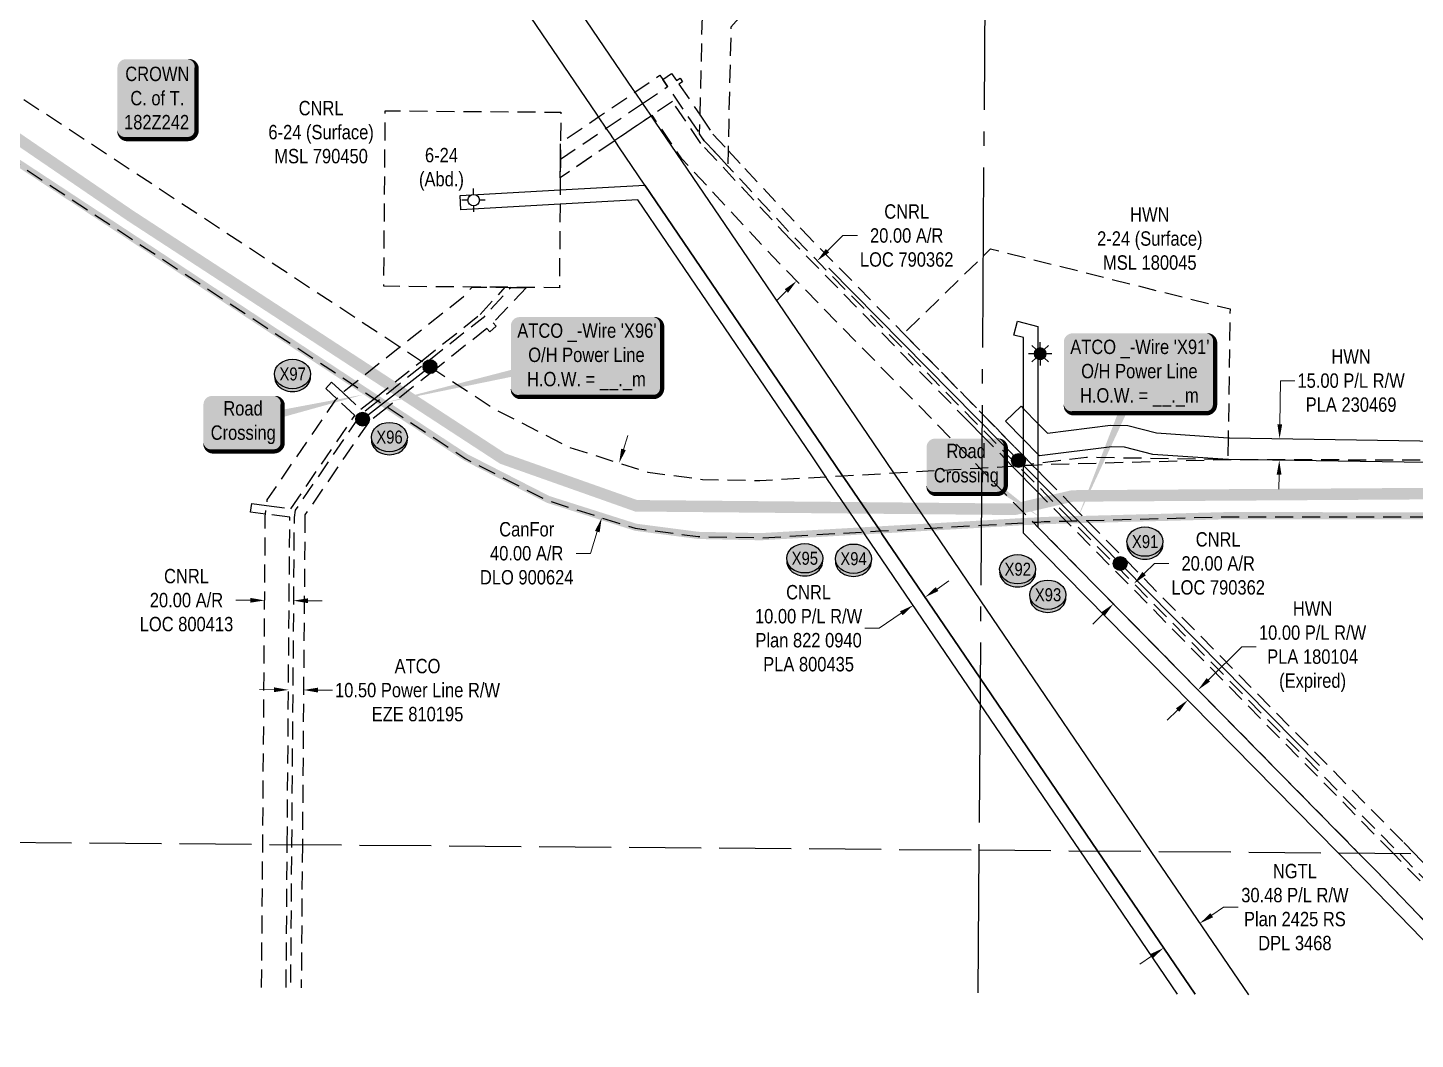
# Model space of a CAD drawing. Extents: x 454172 to 490274, y 6043290 to 6049925.
# Drawn here: x 467470 to 468433, y 6044157 to 6044860 of the extents above; entities that cross this region are included whole.
import ezdxf
from ezdxf.enums import TextEntityAlignment as Align

# ---------------------------------------------------------------- set-up
doc = ezdxf.new("R2010")
doc.units = 0
doc.header["$LTSCALE"] = 5
doc.header["$PDMODE"] = 35
doc.header["$PDSIZE"] = 5
for name, pattern in [('foc-ACCESSROAD', [3.75, 2.5, -1.25]), ('foc-FLOWLINE', [3.75, 2.5, -1.25]), ('foc-QUARTERLINE', [33, 25, -3, 2, -3]), ('foc-UNSURVEYED', [12.5, 10, -2.5])]:
    doc.linetypes.add(name, pattern=pattern)
doc.layers.get('Defpoints').update_dxf_attribs({"color": 9})
for name, color, linetype in [('AS-OWNER', 7, 'Continuous'), ('AS-POWER', 104, 'foc-POWER'), ('AS-POWER-EXISTING-PP', 72, 'Continuous'), ('AS-POWER-T', 104, 'Continuous'), ('AS-ROADS', 254, 'Continuous'), ('CG-NOTES', 7, 'Continuous'), ('F-AR', 190, 'foc-ACCESSROAD'), ('F-EZE', 190, 'foc-FLOWLINE'), ('F-RW', 190, 'Continuous'), ('F-WS', 190, 'foc-ACCESSROAD'), ('F-WS-S', 190, 'Continuous'), ('L-QSEC', 8, 'foc-QUARTERLINE'), ('L-USEC', 7, 'foc-UNSURVEYED'), ('P-CROSSINGS', 250, 'Continuous'), ('P-PROPOSED', 10, 'Continuous')]:
    doc.layers.add(name, color=color, linetype=linetype)
for name, color, linetype, lineweight in [('F-AR-T', 190, 'Continuous', 9), ('F-EZE-T', 190, 'Continuous', 9), ('F-RW-T', 190, 'Continuous', 9), ('F-WS-T', 190, 'Continuous', 9)]:
    doc.layers.add(name, color=color, linetype=linetype, lineweight=lineweight)
doc.styles.add('80', font='ARIALN.TTF', dxfattribs={"height": 10})
doc.styles.add('80CG', font='ARIALN.TTF', dxfattribs={"height": 10})
doc.styles.add('Crossing', font='ARIALN.TTF', dxfattribs={"height": 10})
doc.styles.add('foc-LtypeFont', font='ARIALN.TTF', dxfattribs={"height": 7.35})
doc.linetypes.add('foc-POWER', pattern='A,6,-1,["P",foc-LtypeFont,S=0.2,R=0,X=-0.625,Y=-0.75],-1.24,4', length=12.24)
doc.dimstyles.new('Compass 5 000', dxfattribs={"dimscale": 5, "dimtxt": 9, "dimasz": 2, "dimexe": 0.2, "dimexo": 0.0625, "dimgap": 0.5, "dimtad": 0, "dimtih": 1, "dimtoh": 1, "dimzin": 0, "dimdsep": 46, "dimtxsty": '80CG', "dimcen": 0.1, "dimse1": 1, "dimse2": 1, "dimclrd": 256, "dimclrt": 256, "dimaunit": 1, "dimadec": 4, "dimazin": 0, "dimtfac": 0.06, "dimtofl": 0, "dimtmove": 0, "dimatfit": 1, "dimfxl": 0.2, "dimtolj": 1, "dimtzin": 0, "dimlwd": -1, "dimarcsym": 0})

# ---------------------------------------------------------------- blocks, each defined once
blk = doc.blocks.new('*U34')
h = blk.add_hatch(color=59)
edge = h.paths.add_edge_path()
edge.add_line((-21.5, -20), (21.5, -20))
edge.add_arc((21.5, -14), 6, 270, 360)
edge.add_line((27.5, -14), (27.5, 12.5))
edge.add_arc((21.5, 12.5), 6, 0, 90)
edge.add_line((21.5, 18.5), (-21.5, 18.5))
edge.add_arc((-21.5, 12.5), 6, 90, 180)
edge.add_line((-27.5, 12.5), (-27.5, -14))
edge.add_arc((-21.5, -14), 6, 180, 270)
at = {"color": 1, "flags": 128}
blk.add_lwpolyline([(-21.5, -20, 3, 3, 0), (21.5, -20, 3, 3, 0.414214), (27.5, -14, 3, 3, 0), (27.5, 12.5, 3, 0, 0.414214), (21.5, 18.5, 0, 0, 0), (-21.5, 18.5, 0, 0, 0.414214), (-27.5, 12.5, 0, 0, 0), (-27.5, -14, 0, 3, 0.414214)], format="xyseb", close=True, dxfattribs=at)
blk.add_lwpolyline([(51.14, -36.04, 0, 7.5, 0), (0, 0, 0, 0, 0)], format="xyseb", dxfattribs=at)
at = {"color": 1, "style": '80'}
blk.add_attdef('ENTER_TEXT_001', (-35.99, -5), '', height=10, dxfattribs=at)
blk = doc.blocks.new('*D142')
at = {"layer": 'Defpoints', "color": 0, "transparency": 16777216}
for p in [(467864.45, 6044562.76), (467852.35, 6044524.66), (467868.41, 6044519.55)]:
    blk.add_point(p, dxfattribs=at)
at = {"layer": 'F-AR-T', "transparency": 16777216}
for p, q in [((467883.55, 6044567.18), (467886.58, 6044576.71)), ((467865.38, 6044510.02), (467860.6, 6044494.96)), ((467860.6, 6044494.96), (467850.6, 6044494.96))]:
    blk.add_line(p, q, dxfattribs=at)
for points in [[(467881.96, 6044567.69), (467885.14, 6044566.68), (467880.52, 6044557.65)], [(467863.8, 6044510.52), (467866.97, 6044509.52), (467868.41, 6044519.55)]]:
    blk.add_solid(points, dxfattribs=at)
at = {"layer": 'F-AR-T', "transparency": 16777216, "insert": (467816.33, 6044494.96), "char_height": 10, "attachment_point": 5, "style": '80CG'}
blk.add_mtext('\\A1;CanFor\\P40.00 A/R\\PDLO 900624', dxfattribs=at)
blk = doc.blocks.new('*D158')
at = {"layer": 'Defpoints', "color": 0, "transparency": 16777216}
for p in [(468238.04, 6044473.9), (468270.74, 6044440.66), (468256.49, 6044426.64)]:
    blk.add_point(p, dxfattribs=at)
at = {"layer": 'F-AR-T', "transparency": 16777216}
for p, q in [((468245.17, 6044480.91), (468252.29, 6044487.92)), ((468252.29, 6044487.92), (468262.29, 6044487.92)), ((468216.66, 6044452.86), (468209.53, 6044445.85))]:
    blk.add_line(p, q, dxfattribs=at)
for points in [[(468244, 6044482.1), (468246.33, 6044479.72), (468238.04, 6044473.9)], [(468215.49, 6044454.05), (468217.83, 6044451.67), (468223.79, 6044459.87)]]:
    blk.add_solid(points, dxfattribs=at)
at = {"layer": 'F-AR-T', "transparency": 16777216, "insert": (468296.56, 6044487.92), "char_height": 10, "attachment_point": 5, "style": '80CG'}
blk.add_mtext('\\A1;CNRL\\P20.00 A/R\\PLOC 790362', dxfattribs=at)
blk = doc.blocks.new('*D161')
at = {"layer": 'Defpoints', "color": 0, "transparency": 16777216}
for p in [(468018.09, 6044698.18), (468031.42, 6044684.56), (468017.14, 6044670.57)]:
    blk.add_point(p, dxfattribs=at)
at = {"layer": 'F-AR-T', "transparency": 16777216}
for p, q in [((468025.23, 6044705.17), (468035.97, 6044715.69)), ((468035.97, 6044715.69), (468045.97, 6044715.69)), ((467996.66, 6044677.2), (467989.51, 6044670.2))]:
    blk.add_line(p, q, dxfattribs=at)
for points in [[(468024.07, 6044706.37), (468026.4, 6044703.98), (468018.09, 6044698.18)], [(467995.49, 6044678.39), (467997.82, 6044676.01), (468003.8, 6044684.19)]]:
    blk.add_solid(points, dxfattribs=at)
at = {"layer": 'F-AR-T', "transparency": 16777216, "insert": (468080.24, 6044715.69), "char_height": 10, "attachment_point": 5, "style": '80CG'}
blk.add_mtext('\\A1;CNRL\\P20.00 A/R\\PLOC 790362', dxfattribs=at)
blk = doc.blocks.new('*D162')
at = {"layer": 'Defpoints', "color": 0, "transparency": 16777216}
for p in [(467634.34, 6044462.26), (467634.35, 6044462.87), (467654.35, 6044462.71)]:
    blk.add_point(p, dxfattribs=at)
at = {"layer": 'F-AR-T', "transparency": 16777216}
for p, q in [((467624.34, 6044462.34), (467614.34, 6044462.42)), ((467664.34, 6044462.03), (467674.34, 6044461.95))]:
    blk.add_line(p, q, dxfattribs=at)
for points in [[(467624.36, 6044464.01), (467624.33, 6044460.68), (467634.34, 6044462.26)], [(467664.36, 6044463.7), (467664.33, 6044460.36), (467654.34, 6044462.11)]]:
    blk.add_solid(points, dxfattribs=at)
at = {"layer": 'F-AR-T', "transparency": 16777216, "insert": (467580.04, 6044462.42), "char_height": 10, "attachment_point": 5, "style": '80CG'}
blk.add_mtext('\\A1;CNRL\\P20.00 A/R\\PLOC 800413', dxfattribs=at)
blk = doc.blocks.new('*D190')
at = {"layer": 'Defpoints', "color": 0, "transparency": 16777216}
for p in [(467650.86, 6044400.5), (467661.36, 6044400.42), (467661.35, 6044400.05)]:
    blk.add_point(p, dxfattribs=at)
at = {"layer": 'F-EZE-T', "transparency": 16777216}
for p, q in [((467640.86, 6044400.21), (467630.86, 6044400.29)), ((467671.35, 6044399.97), (467681.35, 6044399.89))]:
    blk.add_line(p, q, dxfattribs=at)
for points in [[(467640.87, 6044401.87), (467640.85, 6044398.54), (467650.86, 6044400.13)], [(467671.37, 6044401.64), (467671.34, 6044398.3), (467661.35, 6044400.05)]]:
    blk.add_solid(points, dxfattribs=at)
at = {"layer": 'F-EZE-T', "transparency": 16777216, "insert": (467740.49, 6044399.89), "char_height": 10, "attachment_point": 5, "style": '80CG'}
blk.add_mtext('\\A1;ATCO\\P10.50 Power Line R/W\\PEZE 810195', dxfattribs=at)
blk = doc.blocks.new('*D57')
at = {"layer": 'Defpoints', "color": 0, "transparency": 16777216}
for p in [(468070.28, 6044480.22), (468078.54, 6044485.83), (468084.75, 6044458.91)]:
    blk.add_point(p, dxfattribs=at)
at = {"layer": 'F-RW-T', "transparency": 16777216}
for p, q in [((468101.29, 6044470.15), (468109.56, 6044475.77)), ((468076.48, 6044453.29), (468061.19, 6044442.9)), ((468061.19, 6044442.9), (468051.19, 6044442.9))]:
    blk.add_line(p, q, dxfattribs=at)
for points in [[(468100.35, 6044471.53), (468102.23, 6044468.77), (468093.02, 6044464.53)], [(468075.55, 6044454.67), (468077.42, 6044451.91), (468084.75, 6044458.91)]]:
    blk.add_solid(points, dxfattribs=at)
at = {"layer": 'F-RW-T', "transparency": 16777216, "insert": (468012.1, 6044442.9), "char_height": 10, "attachment_point": 5, "style": '80CG'}
blk.add_mtext('\\A1;CNRL\\P10.00 P/L R/W\\PPlan 822 0940\\PPLA 800435', dxfattribs=at)
blk = doc.blocks.new('*D64')
at = {"layer": 'Defpoints', "color": 0, "transparency": 16777216}
for p in [(468282.32, 6044400.38), (468282.6, 6044400.1), (468275.2, 6044393.37)]:
    blk.add_point(p, dxfattribs=at)
at = {"layer": 'F-RW-T', "transparency": 16777216}
for p, q in [((468289.73, 6044407.12), (468313.05, 6044430.06)), ((468313.05, 6044430.06), (468323.05, 6044430.06)), ((468268.34, 6044386.08), (468261.21, 6044379.06))]:
    blk.add_line(p, q, dxfattribs=at)
for points in [[(468288.56, 6044408.31), (468290.9, 6044405.93), (468282.6, 6044400.1)], [(468267.17, 6044387.26), (468269.51, 6044384.89), (468275.47, 6044393.09)]]:
    blk.add_solid(points, dxfattribs=at)
at = {"layer": 'F-RW-T', "transparency": 16777216, "insert": (468362.13, 6044430.06), "char_height": 10, "attachment_point": 5, "style": '80CG'}
blk.add_mtext('\\A1;HWN\\P10.00 P/L R/W\\PPLA 180104\\P(Expired)', dxfattribs=at)
blk = doc.blocks.new('*D67')
at = {"layer": 'Defpoints', "color": 0, "transparency": 16777216}
for p in [(468339.21, 6044574.6), (468358.67, 6044574.32), (468358.45, 6044559.32)]:
    blk.add_point(p, dxfattribs=at)
at = {"layer": 'F-RW-T', "transparency": 16777216}
for p, q in [((468339.35, 6044584.6), (468339.79, 6044614.89)), ((468339.79, 6044614.89), (468349.79, 6044614.89)), ((468338.84, 6044549.61), (468338.7, 6044539.61))]:
    blk.add_line(p, q, dxfattribs=at)
for points in [[(468337.69, 6044584.63), (468341.02, 6044584.58), (468339.21, 6044574.6)], [(468337.18, 6044549.63), (468340.51, 6044549.58), (468338.99, 6044559.61)]]:
    blk.add_solid(points, dxfattribs=at)
at = {"layer": 'F-RW-T', "transparency": 16777216, "insert": (468388.88, 6044614.89), "char_height": 10, "attachment_point": 5, "style": '80CG'}
blk.add_mtext('\\A1;HWN\\P15.00 P/L R/W\\PPLA 230469', dxfattribs=at)
blk = doc.blocks.new('*D75')
at = {"layer": 'Defpoints', "color": 0, "transparency": 16777216}
for p in [(468205.26, 6044353.55), (468180.07, 6044336.43), (468283.82, 6044237.94)]:
    blk.add_point(p, dxfattribs=at)
at = {"layer": 'F-RW-T', "transparency": 16777216}
for p, q in [((468292.09, 6044243.56), (468300.36, 6044249.18)), ((468300.36, 6044249.18), (468310.36, 6044249.18)), ((468250.36, 6044215.2), (468242.09, 6044209.58))]:
    blk.add_line(p, q, dxfattribs=at)
for points in [[(468291.16, 6044244.94), (468293.03, 6044242.18), (468283.82, 6044237.94)], [(468249.43, 6044216.58), (468251.3, 6044213.82), (468258.64, 6044220.82)]]:
    blk.add_solid(points, dxfattribs=at)
at = {"layer": 'F-RW-T', "transparency": 16777216, "insert": (468349.84, 6044249.18), "char_height": 10, "attachment_point": 5, "style": '80CG'}
blk.add_mtext('\\A1;NGTL\\P30.48 P/L R/W\\PPlan 2425 RS\\PDPL 3468', dxfattribs=at)
blk = doc.blocks.new('GABD')
for p, q in [((-0.81, 0), (-1.62, 0)), ((0, 0.81), (0, 1.62)), ((1.62, 0), (0.81, 0)), ((0, -0.81), (0, -1.62))]:
    blk.add_line(p, q)
blk.add_circle((0, 0), 0.8)
blk = doc.blocks.new('GAS')
h = blk.add_hatch(color=255)
h.dxf.hatch_style = 1
edge = h.paths.add_edge_path()
edge.add_arc((0, 0), 0.9, 0, 360)
for p, q in [((-0.81, 0), (-1.62, 0)), ((-0.57, 0.57), (-1.14, 1.14)), ((0, 0.81), (0, 1.62)), ((0.57, 0.57), (1.14, 1.14)), ((1.62, 0), (0.81, 0)), ((-0.57, -0.57), (-1.14, -1.14)), ((0, -0.81), (0, -1.62)), ((1.14, -1.14), (0.57, -0.57))]:
    blk.add_line(p, q)
blk.add_circle((0, 0), 0.8)
blk = doc.blocks.new('*U281')
h = blk.add_hatch(color=255)
edge = h.paths.add_edge_path()
edge.add_line((-21.5, -28.5), (21.5, -28.5))
edge.add_arc((21.5, -22.5), 6, 270, 360)
edge.add_line((27.5, -22.5), (27.5, 21))
edge.add_arc((21.5, 21), 6, 0, 90)
edge.add_line((21.5, 27), (-21.5, 27))
edge.add_arc((-21.5, 21), 6, 90, 180)
edge.add_line((-27.5, 21), (-27.5, -22.5))
edge.add_arc((-21.5, -22.5), 6, 180, 270)
at = {"color": 14, "flags": 128}
blk.add_lwpolyline([(-21.5, -28.5, 3, 3, 0), (21.5, -28.5, 3, 3, 0.414214), (27.5, -22.5, 3, 3, 0), (27.5, 21, 3, 0, 0.414214), (21.5, 27, 0, 0, 0), (-21.5, 27, 0, 0, 0.414214), (-27.5, 21, 0, 0, 0), (-27.5, -22.5, 0, 3, 0.414214)], format="xyseb", close=True, dxfattribs=at)
at = {"color": 14, "style": '80'}
blk.add_attdef('ENTER_TEXT_001', (-26.85, -4.92), '', height=10, dxfattribs=at)
blk = doc.blocks.new('*U282')
h = blk.add_hatch(color=59)
edge = h.paths.add_edge_path()
edge.add_line((-21.5, -20), (21.5, -20))
edge.add_arc((21.5, -14), 6, 270, 360)
edge.add_line((27.5, -14), (27.5, 12.5))
edge.add_arc((21.5, 12.5), 6, 0, 90)
edge.add_line((21.5, 18.5), (-21.5, 18.5))
edge.add_arc((-21.5, 12.5), 6, 90, 180)
edge.add_line((-27.5, 12.5), (-27.5, -14))
edge.add_arc((-21.5, -14), 6, 180, 270)
at = {"color": 1, "flags": 128}
blk.add_lwpolyline([(-21.5, -20, 3, 3, 0), (21.5, -20, 3, 3, 0.414214), (27.5, -14, 3, 3, 0), (27.5, 12.5, 3, 0, 0.414214), (21.5, 18.5, 0, 0, 0), (-21.5, 18.5, 0, 0, 0.414214), (-27.5, 12.5, 0, 0, 0), (-27.5, -14, 0, 3, 0.414214)], format="xyseb", close=True, dxfattribs=at)
blk.add_lwpolyline([(84.27, 19.59, 0, 7.5, 0), (0, 0, 0, 0, 0)], format="xyseb", dxfattribs=at)
at = {"color": 1, "style": '80'}
blk.add_attdef('ENTER_TEXT_001', (-35.99, -5), '', height=10, dxfattribs=at)
blk = doc.blocks.new('xing2')
h = blk.add_hatch(color=50)
h.dxf.hatch_style = 1
edge = h.paths.add_edge_path()
edge.add_ellipse((0, 0), major_axis=(-12.5, 0), ratio=0.816297, start_angle=0, end_angle=360)
h = blk.add_hatch(color=250)
h.dxf.hatch_style = 1
edge = h.paths.add_edge_path()
edge.add_ellipse((0, -2.05), major_axis=(-12.5, 0), ratio=0.816297, start_angle=0, end_angle=180)
edge.add_line((12.5, -2.05), (12.5, 0))
edge.add_ellipse((0, 0), major_axis=(-12.5, 0), ratio=0.816297, start_angle=0, end_angle=180, ccw=False)
edge.add_line((-12.5, 0), (-12.5, -2.05))
at = {"color": 250}
blk.add_ellipse((0, 0), major_axis=(-12.5, 0), ratio=0.816297, dxfattribs=at)
blk.add_ellipse((0, -2.05), major_axis=(-12.5, 0), ratio=0.816297, start_param=0, end_param=3.141593, dxfattribs=at)
at = {"color": 250, "style": 'Crossing'}
blk.add_attdef('CROSSING', text='', height=9, dxfattribs=at).set_placement((0.09, 0.02), align=Align.MIDDLE_CENTER)
at = {"color": 250, "style": 'Crossing', "flags": 1}
for tag, p in [('OWNER', (0.09, -12.49)), ('DESCRIPTION', (0.09, -25.77)), ('LOCATION', (0.09, -39.3)), ('DWG_REF', (0.09, -52.84))]:
    blk.add_attdef(tag, text='', height=9, dxfattribs=at).set_placement(p, align=Align.MIDDLE_CENTER)
blk = doc.blocks.new('*U337')
h = blk.add_hatch(color=255)
edge = h.paths.add_edge_path()
edge.add_line((-46.5, -28.5), (46.5, -28.5))
edge.add_arc((46.5, -22.5), 6, 270, 360)
edge.add_line((52.5, -22.5), (52.5, 21))
edge.add_arc((46.5, 21), 6, 0, 90)
edge.add_line((46.5, 27), (-46.5, 27))
edge.add_arc((-46.5, 21), 6, 90, 180)
edge.add_line((-52.5, 21), (-52.5, -22.5))
edge.add_arc((-46.5, -22.5), 6, 180, 270)
at = {"color": 104, "flags": 128}
blk.add_lwpolyline([(-46.5, -28.5, 3, 3, 0), (46.5, -28.5, 3, 3, 0.414214), (52.5, -22.5, 3, 3, 0), (52.5, 21, 3, 0, 0.414214), (46.5, 27, 0, 0, 0), (-46.5, 27, 0, 0, 0.414214), (-52.5, 21, 0, 0, 0), (-52.5, -22.5, 0, 3, 0.414214)], format="xyseb", close=True, dxfattribs=at)
blk.add_lwpolyline([(-43.38, -102.42, 0, 7.5, 0), (0, 0, 0, 0, 0)], format="xyseb", dxfattribs=at)
at = {"color": 104, "style": '80'}
blk.add_attdef('ENTER_TEXT_001', (-26.85, -4.92), '', height=10, dxfattribs=at)
blk = doc.blocks.new('POWERPOLE')
h = blk.add_hatch(color=255)
edge = h.paths.add_edge_path()
edge.add_arc((0, 0), 0.96, 0, 360)
at = {"linetype": 'Continuous'}
for p, q in [((0.68, -0.68), (-0.68, 0.68)), ((-0.68, -0.68), (0.68, 0.68))]:
    blk.add_line(p, q, dxfattribs=at)
blk.add_circle((0, 0), 0.96, dxfattribs=at)
blk = doc.blocks.new('*U338')
h = blk.add_hatch(color=255)
edge = h.paths.add_edge_path()
edge.add_line((-46.5, -28.5), (46.5, -28.5))
edge.add_arc((46.5, -22.5), 6, 270, 360)
edge.add_line((52.5, -22.5), (52.5, 21))
edge.add_arc((46.5, 21), 6, 0, 90)
edge.add_line((46.5, 27), (-46.5, 27))
edge.add_arc((-46.5, 21), 6, 90, 180)
edge.add_line((-52.5, 21), (-52.5, -22.5))
edge.add_arc((-46.5, -22.5), 6, 180, 270)
at = {"color": 104, "flags": 128}
blk.add_lwpolyline([(-46.5, -28.5, 3, 3, 0), (46.5, -28.5, 3, 3, 0.414214), (52.5, -22.5, 3, 3, 0), (52.5, 21, 3, 0, 0.414214), (46.5, 27, 0, 0, 0), (-46.5, 27, 0, 0, 0.414214), (-52.5, 21, 0, 0, 0), (-52.5, -22.5, 0, 3, 0.414214)], format="xyseb", close=True, dxfattribs=at)
blk.add_lwpolyline([(-141.16, -32.72, 0, 7.5, 0), (0, 0, 0, 0, 0)], format="xyseb", dxfattribs=at)
at = {"color": 104, "style": '80'}
blk.add_attdef('ENTER_TEXT_001', (-26.85, -4.92), '', height=10, dxfattribs=at)

msp = doc.modelspace()

# ---------------------------------------------------------------- linework, layer by layer
at = {"layer": 'AS-POWER', "flags": 128}
for points in [[(468026.069, 6044693.095), (468366.923, 6044347.686)], [(467702.355, 6044588.208), (467749.188, 6044624.642)]]:
    msp.add_lwpolyline(points, dxfattribs=at)
at = {"layer": 'AS-ROADS', "const_width": 7.996, "flags": 128}
msp.add_lwpolyline([(469036.799, 6044542.015), (468747.263, 6044538.442), (468195.41, 6044534.832), (468155.372, 6044525.563), (467892.348, 6044527.991), (467799.627, 6044560.816), (467540.807, 6044729.665), (467076.714, 6045046.944), (466568.874, 6045390.741), (466366.378, 6045513.462), (466280.519, 6045556.89), (466224.659, 6045572.401), (465929.541, 6045620.87), (465540.6, 6045630.617)], dxfattribs=at)
at = {"layer": 'F-AR', "flags": 128}
msp.add_lwpolyline([(459735.175, 6046472.34), (459774.96, 6046470.4), (459823.646, 6046470.097), (459925.381, 6046469.465), (459932.458, 6046469.421), (459936.768, 6046469.394), (459942.957, 6046469.356), (459994.91, 6046469.033), (460052.536, 6046468.675), (460105.19, 6046463.254), (460157.155, 6046453.884), (460158.304, 6046453.677), (460261.824, 6046420.316), (460797.913, 6046230.963), (460822.759, 6046222.187), (460827.977, 6046219.713), (460916.183, 6046177.888), (461045.505, 6046113.108), (461099.932, 6046080.751), (461124.886, 6046062.712), (461216.997, 6045981.245), (461251.406, 6045950.816), (461259.016, 6045944.093), (461345.536, 6045859.476), (461375.492, 6045835.418), (461428.401, 6045802.394), (461479.79, 6045777.726), (461534.36, 6045764.688), (461619.044, 6045749.756), (461814.875, 6045715.227), (461915.656, 6045708.426), (462423.761, 6045699.044), (462442.87, 6045698.692), (462453.917, 6045698.515), (463248.913, 6045685.843), (463317.549, 6045684.749), (463702.444, 6045680.703), (463732.663, 6045680.385), (464053.993, 6045677.019), (464084.151, 6045676.703), (464515.596, 6045672.175), (464879.165, 6045666.676), (465143.009, 6045662.68), (465152.923, 6045662.53), (465153.331, 6045662.524), (465182.584, 6045662.08), (465183.003, 6045662.073), (465573.803, 6045656.171), (465684.201, 6045652.454), (465714.354, 6045651.439), (465884.808, 6045645.7), (465933.897, 6045641.752), (465954.122, 6045640.125), (465968.064, 6045639.004), (466110.718, 6045616.357), (466232.285, 6045592.456), (466293.194, 6045573.45), (466350.716, 6045546.368), (466507.95, 6045445.747), (466594.144, 6045390.588), (466745.816, 6045288.977), (466762.721, 6045277.652), (467025.394, 6045101.681), (467087.104, 6045060.349), (467309.365, 6044914.084), (467339.385, 6044894.327), (467728.301, 6044638.386), (467743.255, 6044628.546), (467745.892, 6044626.81), (467752.485, 6044622.473), (467793.584, 6044595.429), (467845.945, 6044568.641), (467900.55, 6044551.287), (467938.354, 6044546.349), (467978.293, 6044545.527), (468024.119, 6044548.14), (468035.75, 6044548.803), (468071.187, 6044550.825), (468112.757, 6044553.196), (468131.041, 6044554.239), (468132.24, 6044554.307), (468153.563, 6044555.523), (468157.43, 6044555.828), (468161.336, 6044556.263), (468167.473, 6044556.317), (468171.313, 6044556.536), (468174.345, 6044556.709), (468303.293, 6044560.119), (468430.81, 6044559.982), (468465.902, 6044560.029), (468485.905, 6044560.056), (468487.2, 6044560.057), (468502.551, 6044560.077), (468510.737, 6044560.088), (468803.155, 6044560.478), (468937.6, 6044562.493), (468967.763, 6044562.945), (469065.756, 6044564.413), (469123.955, 6044561.589), (469189.86, 6044548.101), (469205.381, 6044544.699), (469210.287, 6044543.92), (469220.837, 6044541.761), (469225.742, 6044540.757), (469232.158, 6044539.28), (469233.443, 6044538.984), (469243.805, 6044536.597), (469253.746, 6044534.307), (469259.321, 6044533.224), (469473.288, 6044483.745), (469574.269, 6044455.441), (469615.74, 6044437.26), (469687.161, 6044389.61), (469761.493, 6044331.457), (469783.141, 6044314.521), (469816.413, 6044297.391), (469851.582, 6044286.323), (469910.125, 6044278.03), (470011.614, 6044279.417), (470113.383, 6044284.719), (470233.973, 6044299.668), (470332.224, 6044320.007), (470387.864, 6044341.598), (470564.763, 6044440.023), (470567.529, 6044441.21), (470597.772, 6044454.18), (470624.653, 6044465.708), (470686.271, 6044483.949), (470729.292, 6044490.305), (470808.667, 6044494.132), (470830.849, 6044495.202), (470836.271, 6044495.464), (470841.127, 6044495.993), (470865.943, 6044498.701), (470872.415, 6044499.407), (470876.603, 6044499.853), (470880.122, 6044500.249), (470892.012, 6044501.546), (470961.785, 6044509.162), (471020.537, 6044515.574), (471082.957, 6044520.184), (471126.231, 6044519.847), (471156.853, 6044514.998), (471169.302, 6044513.026), (471204.737, 6044500.296), (471243.436, 6044478.237), (471292.701, 6044437.934), (471392.362, 6044345.525), (471425.647, 6044314.663), (471455.812, 6044294.914), (471489.51, 6044277.067), (471515.465, 6044267.611), (471525.028, 6044264.134), (471584.217, 6044251.304), (471683.929, 6044228.508), (471687.731, 6044227.838), (471821.254, 6044204.513), (471821.823, 6044204.425), (471834.497, 6044203.636), (471836.144, 6044203.534), (471838.021, 6044203.415), (471849.462, 6044202.702), (471874.97, 6044201.134), (471905.821, 6044204.176), (471952.393, 6044220.804), (471988.57, 6044243.411), (472013.114, 6044264.733), (472130.92, 6044367.104), (472173.652, 6044399.527), (472198.095, 6044412.291), (472228.331, 6044424.911), (472229.428, 6044425.37), (472324.11, 6044461.047), (472388.795, 6044485.098), (472520.129, 6044533.932), (472525.69, 6044535.998), (472542.901, 6044542.398), (472562.284, 6044549.453), (472585.909, 6044558.391), (472592.401, 6044560.623), (472615.177, 6044569.274), (472636.706, 6044577.314), (472672.536, 6044590.696), (472726.218, 6044610.747), (472845.216, 6044655.196), (472885.896, 6044667.613), (473022.597, 6044699.048), (473025.193, 6044699.692), (473200.886, 6044743.302), (473287.425, 6044765.536), (473440.117, 6044734.159), (473749.357, 6044566.947), (473829.694, 6044566.989), (473859.855, 6044567.008), (474228.29, 6044567.23), (474351.252, 6044566), (474378.468, 6044565.729), (474421.057, 6044565.307), (474437.185, 6044565.147), (474655.091, 6044562.999), (475108.206, 6044558.523), (475109.282, 6044558.532), (475128.812, 6044558.79), (475140.12, 6044558.934), (475143.548, 6044558.974), (475192.998, 6044559.606), (475281.483, 6044546.949), (475400.705, 6044504.667), (475459.954, 6044478.12), (475490.043, 6044464.638), (475504.583, 6044458.123), (475596.033, 6044441.011), (475662.25, 6044441.498), (475746.6, 6044455.938), (476025.056, 6044546.381), (476143.581, 6044554.353), (476148.588, 6044554.56), (476183.806, 6044557.031), (476237.789, 6044555.497), (476254.302, 6044555.031), (476261.439, 6044554.83), (476264.299, 6044554.745), (476285.771, 6044554.135), (476932.029, 6044535.774), (477068.574, 6044537.823), (477090.991, 6044536.11), (477121.14, 6044533.807), (477346.82, 6044516.564), (477414.833, 6044514.458), (477467.959, 6044515.367), (477623.19, 6044545.329), (477819.006, 6044549.6), (477882.821, 6044547.375), (477916.551, 6044543.243), (478117.075, 6044518.685), (478342.582, 6044431.397), (478371.608, 6044423.243), (478483.871, 6044403.53), (478721.231, 6044379.659), (478751.377, 6044376.627), (478768.899, 6044374.865), (478791.642, 6044372.578), (478854.731, 6044366.233), (478874.651, 6044364.23), (478885.291, 6044363.16), (479004.406, 6044356.061), (479139.039, 6044348.004), (479558.838, 6044337.336), (479612.179, 6044335.981), (479671.347, 6044337.727), (479689.056, 6044340.577), (479769.55, 6044361.111), (479812.597, 6044365.159), (480063.121, 6044371.307), (480151.135, 6044371.357), (480182.259, 6044369.923), (480324.844, 6044357.216), (480376.622, 6044350.85), (480406.757, 6044347.145), (480509.088, 6044334.563), (480576.879, 6044318.02), (480595.379, 6044313.505), (480638.022, 6044303.099), (480736.949, 6044282.979), (481062.233, 6044266.714), (481204.451, 6044266.143), (481279.357, 6044265.842), (481363.634, 6044261.089), (481441.797, 6044252.633), (481484.233, 6044244.683), (481536.865, 6044228.253), (481555.176, 6044222.547), (481593.081, 6044200.767), (481633.538, 6044171.403), (481647.919, 6044160.966), (481648.412, 6044160.521), (481695.438, 6044118.098), (481726.906, 6044083.605), (482010.01, 6043733.136), (482027.657, 6043711.291), (482039.988, 6043697.687), (482096.216, 6043635.659), (482113.388, 6043621.418), (482133.709, 6043610.454), (482152.336, 6043603.604), (482227.603, 6043586.802), (482337.784, 6043549.778), (482479.255, 6043461.675), (482497.85, 6043453.073), (482519.676, 6043448.142), (482548.126, 6043444.715), (482584.857, 6043450.883), (482602.295, 6043464.052), (482741.67, 6043501.636), (482764.916, 6043507.905), (482773.931, 6043510.336), (482828.57, 6043530.12), (482828.476, 6043505.794), (482828.449, 6043498.563), (482828.406, 6043487.542), (482822.467, 6043485.399), (482785.195, 6043471.956), (482620.247, 6043427.484), (482610.76, 6043420.314), (482602.141, 6043413.811), (482548.966, 6043404.249), (482513.174, 6043408.625), (482484.91, 6043415.01), (482472.352, 6043420.811), (482460.223, 6043426.43), (482444.539, 6043436.198), (482414.186, 6043455.1), (482320.632, 6043513.362), (482216.867, 6043548.235), (482141.031, 6043565.164), (482117.234, 6043573.916), (482091.184, 6043587.971), (482068.704, 6043606.483), (482039.685, 6043638.494), (482009.695, 6043671.578), (481997.275, 6043685.28), (481696.57, 6044057.539), (481667.215, 6044089.716), (481622.717, 6044129.859), (481571.319, 6044167.163), (481539.07, 6044185.693), (481511.112, 6044194.416), (481474.565, 6044205.819), (481435.953, 6044212.999), (481382.463, 6044218.839), (481375.289, 6044219.616), (481373.204, 6044219.841), (481360.356, 6044221.231), (481347.689, 6044221.946), (481278.165, 6044225.867), (481204.214, 6044226.164), (481061.176, 6044226.738), (480991.13, 6044230.234), (480731.945, 6044243.199), (480629.002, 6044264.148), (480501.907, 6044295.163), (480406.485, 6044306.897), (480376.351, 6044310.603), (480320.651, 6044317.452), (480179.943, 6044329.991), (480150.865, 6044331.393), (480063.013, 6044331.317), (479814.903, 6044325.221), (479776.405, 6044321.6), (479697.19, 6044301.392), (479675.129, 6044297.841), (479612.273, 6044295.987), (479558.611, 6044297.35), (479137.351, 6044308.054), (479002.25, 6044316.139), (478882.489, 6044323.268), (478872.291, 6044324.294), (478852.372, 6044326.296), (478751.193, 6044336.468), (478721.047, 6044339.499), (478478.515, 6044363.881), (478362.746, 6044384.204), (478329.93, 6044393.425), (478107.278, 6044479.607), (477916.36, 6044502.989), (477879.686, 6044507.481), (477818.736, 6044509.606), (477627.445, 6044505.431), (477472.128, 6044475.453), (477414.554, 6044474.469), (477344.675, 6044476.632), (477197.349, 6044487.875), (477177.416, 6044489.398), (477120.943, 6044493.726), (477090.794, 6044496.03), (477067.347, 6044497.821), (476931.804, 6044495.787), (476285.568, 6044514.147), (476263.594, 6044514.766), (476253.598, 6044515.055), (476184.533, 6044517.017), (476151.845, 6044514.824), (476146.858, 6044514.49), (476133.208, 6044513.574), (476032.723, 6044506.833), (476002.368, 6044496.973), (475983.233, 6044490.758), (475756.223, 6044417.027), (475665.822, 6044401.547), (475592.499, 6044401.002), (475492.596, 6044419.69), (475489.812, 6044420.937), (475459.723, 6044434.418), (475385.845, 6044467.518), (475271.835, 6044507.952), (475190.53, 6044519.565), (475140.274, 6044518.931), (475123.457, 6044518.717), (475120.03, 6044518.675), (475108.666, 6044518.532), (475103.701, 6044518.543), (475089.357, 6044518.611), (475078.177, 6044518.725), (474654.872, 6044522.958), (474420.659, 6044525.299), (474404.494, 6044525.461), (474228.105, 6044527.225), (473859.629, 6044527.002), (473829.468, 6044526.985), (473739.445, 6044526.93), (473720.786, 6044536.956), (473719.059, 6044536.956), (473596.1, 6044536.874), (473588.093, 6044536.868), (473585.267, 6044536.868), (473581.884, 6044536.866), (473566.879, 6044536.852), (473563.055, 6044536.854), (473425.64, 6044536.767), (473410.666, 6044536.758), (473382.176, 6044536.74), (473372.132, 6044536.733), (473362.277, 6044536.728), (473359.16, 6044536.728), (473349.102, 6044536.722), (473339.053, 6044536.715), (473318.775, 6044536.701), (473318.764, 6044550.183), (473318.752, 6044565.176), (473318.75, 6044567.17), (473329.585, 6044567.198), (473339.869, 6044567.203), (473349.892, 6044567.207), (473359.14, 6044567.218), (473359.95, 6044567.212), (473369.177, 6044567.168), (473379.225, 6044567.088), (473410.859, 6044566.901), (473425.846, 6044566.814), (473665.393, 6044566.908), (473426.485, 6044696.165), (473289.622, 6044724.346), (473288.427, 6044724.515), (473210.676, 6044704.54), (473031.893, 6044660.163), (473024.953, 6044658.567), (472896.224, 6044628.965), (472858.059, 6044617.316), (472853.502, 6044615.613), (472799.801, 6044595.556), (472763.998, 6044582.181), (472722.826, 6044566.804), (472719.17, 6044565.438), (472707.863, 6044561.214), (472689.153, 6044554.226), (472665.057, 6044545.227), (472628.903, 6044531.724), (472622.464, 6044529.33), (472337.632, 6044423.424), (472243.934, 6044388.101), (472228.075, 6044382.397), (472215.784, 6044377.976), (472197.824, 6044367.249), (472195.137, 6044365.643), (472156.147, 6044336.06), (472073.668, 6044264.387), (472012.425, 6044211.174), (471969.911, 6044184.607), (471914.649, 6044164.876), (471875.631, 6044161.023), (471870.489, 6044161.338), (471857.944, 6044162.12), (471839.134, 6044163.287), (471817.001, 6044164.671), (471676.473, 6044189.196), (471576.039, 6044212.169), (471513.903, 6044225.637), (471473.237, 6044240.445), (471435.463, 6044260.451), (471423.705, 6044268.148), (471400.932, 6044283.057), (471392.026, 6044291.315), (471266.427, 6044407.775), (471220.721, 6044445.167), (471187.953, 6044463.844), (471159.329, 6044474.129), (471122.93, 6044479.892), (471084.276, 6044480.193), (471024.179, 6044475.755), (470885.747, 6044460.646), (470874.126, 6044459.378), (470870.332, 6044458.956), (470866.419, 6044458.537), (470859.639, 6044457.797), (470839.406, 6044455.589), (470835.169, 6044455.385), (470824.936, 6044454.892), (470733.186, 6044450.467), (470694.91, 6044444.812), (470638.253, 6044428.04), (470597.494, 6044410.56), (470582.407, 6044404.089), (470567.239, 6044395.65), (470404.895, 6044305.322), (470343.586, 6044281.532), (470309.959, 6044274.564), (470240.495, 6044260.191), (470116.886, 6044244.869), (470012.927, 6044239.452), (469907.579, 6044238.011), (469842.717, 6044247.2), (469801.151, 6044260.282), (469767.298, 6044277.711), (469761.483, 6044280.705), (469761.163, 6044280.955), (469663.716, 6044357.192), (469596.473, 6044402.055), (469560.782, 6044417.701), (469463.401, 6044444.996), (469264.418, 6044490.822), (469254.03, 6044493.215), (469248.854, 6044494.407), (469238.502, 6044496.792), (469225.881, 6044499.699), (469217.246, 6044501.688), (469210.365, 6044503.096), (469194.876, 6044506.267), (469118.949, 6044521.806), (469065.086, 6044524.419), (468967.494, 6044522.957), (468937.332, 6044522.505), (468803.481, 6044520.499), (468504.324, 6044520.1), (468496.272, 6044520.09), (468481.174, 6044520.068), (468431.092, 6044520.003), (468302.71, 6044520.134), (468205.609, 6044517.541), (468195.361, 6044517.267), (468191.263, 6044517.158), (468175.739, 6044516.743), (468171.331, 6044516.492), (468168.252, 6044516.316), (468161.337, 6044516.01), (468131.964, 6044514.247), (468097.387, 6044512.275), (468061.947, 6044510.253), (468050.316, 6044509.59), (467979.021, 6044505.524), (467935.344, 6044506.423), (467891.837, 6044512.105), (467830.683, 6044531.542), (467773.431, 6044560.832), (467719.513, 6044596.312), (467712.92, 6044600.648), (467710.283, 6044602.385), (467695.329, 6044612.223), (467339.048, 6044846.69), (467309.027, 6044866.446), (467064.989, 6045027.043), (466952.716, 6045102.247), (466572.241, 6045357.139), (466507.607, 6045398.502), (466331.346, 6045511.299), (466278.656, 6045536.106), (466222.446, 6045553.646), (466103.725, 6045576.987), (465963.32, 6045599.278), (465882.57, 6045605.772), (465714.057, 6045611.446), (465683.904, 6045612.462), (465583.938, 6045615.831), (465572.855, 6045616.202), (465522.515, 6045616.962), (464878.86, 6045626.698), (464515.072, 6045632.199), (464083.839, 6045636.725), (464053.681, 6045637.041), (463317.021, 6045644.773), (463248.594, 6045645.864), (462453.591, 6045658.536), (462442.182, 6045658.718), (462423.435, 6045659.064), (461913.94, 6045668.471), (461810.044, 6045675.483), (461618.706, 6045709.221), (461526.237, 6045725.525), (461466.342, 6045739.834), (461409.108, 6045767.309), (461352.309, 6045802.76), (461318.979, 6045829.528), (461231.779, 6045914.809), (461190.519, 6045951.291), (461156.109, 6045981.721), (461099.872, 6046031.463), (461077.963, 6046047.301), (461026.312, 6046078.007), (460898.663, 6046141.95), (460827.602, 6046175.645), (460807.496, 6046185.179), (460797.552, 6046188.691), (460249.033, 6046382.434), (460148.582, 6046414.806), (460099.588, 6046423.64), (460050.359, 6046428.709), (459994.562, 6046429.056), (459773.875, 6046430.428), (459729.022, 6046432.585), (459685.854, 6046444.031), (459646.574, 6046465.313), (459625.177, 6046483.098), (459622.176, 6046485.592), (459611.502, 6046494.361), (459606.812, 6046498.362), (459607.56, 6046498.982), (459622.127, 6046511.008), (459637.195, 6046525.102), (459641.888, 6046521.194), (459652.559, 6046512.324), (459655.336, 6046510.016), (459669.091, 6046498.583), (459700.708, 6046481.454), (459707.368, 6046479.688), (459735.175, 6046472.34)], close=True, dxfattribs=at)
for points in [[(468246.592, 6045194.102), (468245.539, 6045185.391), (468240.956, 6045180.21), (468232.219, 6045170.33), (468194.81, 6045128.03), (468184.872, 6045116.793), (468163.574, 6045092.71), (468135.738, 6045061.236), (467958.19, 6044860.475), (467956.623, 6044795.041), (467956.14, 6044774.89), (467955.883, 6044764.161), (467948.293, 6044772.319), (467939.69, 6044781.566), (467936.408, 6044786.397), (467936.717, 6044799.281), (467938.369, 6044868.255), (468038.781, 6044981.793), (468063.949, 6045010.253), (468077.194, 6045025.23), (468135.948, 6045091.666), (468137.06, 6045092.922), (468156.649, 6045115.072), (468169.889, 6045130.044), (468179.827, 6045141.281), (468218.423, 6045184.922), (468225.087, 6045192.459), (468225.374, 6045194.222)], [(468491.248, 6044187.082), (468460.829, 6044218.342), (468447.323, 6044231.806), (468405.862, 6044274.837), (468394.082, 6044286.802), (468171.331, 6044513.188), (468168.252, 6044516.316), (468167.741, 6044516.836), (468161.336, 6044523.345), (468151.535, 6044533.308), (468132.231, 6044553.023), (468131.041, 6044554.239), (468122.55, 6044562.91), (468112.061, 6044573.623), (467987.221, 6044701.131), (467924.014, 6044769.068), (467903.496, 6044799.269), (467902.704, 6044798.732), (467877.527, 6044781.633), (467876.762, 6044781.114), (467839.657, 6044755.915), (467839.679, 6044758.777), (467839.709, 6044762.604), (467839.757, 6044768.67), (467839.848, 6044780.223), (467865.519, 6044797.657), (467866.284, 6044798.176), (467890.698, 6044814.754), (467891.461, 6044815.272), (467908.791, 6044827.046), (467910.77, 6044824.133), (467914.135, 6044819.18), (467936.408, 6044786.397), (467939.69, 6044781.566), (467948.293, 6044772.319), (467955.883, 6044764.161), (467968.054, 6044751.079), (468001.683, 6044714.934), (468126.254, 6044587.7), (468132.427, 6044581.396), (468136.743, 6044576.988), (468157.43, 6044555.828), (468161.336, 6044551.869), (468165.801, 6044547.309), (468166.234, 6044546.87), (468171.331, 6044541.69), (468183.988, 6044528.825), (468192.865, 6044519.804), (468195.361, 6044517.267), (468420.149, 6044288.817), (468422.322, 6044286.576), (468450.366, 6044257.761), (468463.834, 6044243.919), (468519.341, 6044186.875)], [(467632.243, 6044193.397), (467633.019, 6044292.83), (467634.802, 6044521.118), (467634.938, 6044522.218), (467635.671, 6044528.168), (467636.162, 6044532.157), (467683.635, 6044601.322), (467684.5, 6044602.249), (467688.589, 6044606.633), (467689.459, 6044607.566), (467693.05, 6044610.415), (467726.013, 6044636.57), (467772.366, 6044673.35), (467778.459, 6044679.958), (467801.419, 6044679.777), (467805.471, 6044679.744), (467786.017, 6044658.648), (467743.556, 6044624.957), (467710.594, 6044598.802), (467703.064, 6044592.827), (467699.28, 6044588.772), (467655.417, 6044524.864), (467654.795, 6044519.813), (467653.021, 6044292.672), (467652.241, 6044193.25)]]:
    msp.add_lwpolyline(points, dxfattribs=at)
at = {"layer": 'F-EZE'}
for points in [[(468449.915, 6044253.924), (468418.106, 6044286.61), (468191.263, 6044517.158), (468171.331, 6044537.415), (468163.661, 6044545.209), (468161.336, 6044547.584), (468153.563, 6044555.523), (468134.614, 6044574.876), (468132.398, 6044577.14), (468124.125, 6044585.589), (467999.513, 6044712.863), (467937.339, 6044779.691), (467917.552, 6044808.815), (467903.496, 6044799.269), (467902.704, 6044798.732), (467877.527, 6044781.633), (467876.762, 6044781.114), (467839.657, 6044755.915), (467839.679, 6044758.777), (467839.709, 6044762.604), (467839.757, 6044768.67), (467871.628, 6044790.313), (467896.804, 6044807.41), (467914.135, 6044819.18), (467910.77, 6044824.133), (467916.971, 6044828.345), (467920.336, 6044823.391), (467922.817, 6044825.076), (467924.502, 6044822.596), (467922.022, 6044820.911), (467936.717, 6044799.281), (467945.569, 6044786.252), (467956.14, 6044774.89), (467967.937, 6044762.21), (468007.106, 6044720.11), (468078.174, 6044647.522), (468131.576, 6044592.98), (468132.501, 6044592.035), (468142.065, 6044582.267), (468161.336, 6044562.585), (468166.798, 6044557.007), (468167.473, 6044556.317), (468171.218, 6044552.493), (468175.655, 6044547.983), (468193.41, 6044529.938), (468205.609, 6044517.541), (468425.507, 6044294.06), (468432.863, 6044286.492), (468451.493, 6044267.354)], [(467649.244, 6044193.272), (467650.021, 6044292.697), (467651.796, 6044520.008), (467634.938, 6044522.219), (467624.544, 6044523.581), (467625.323, 6044529.525), (467635.671, 6044528.169), (467652.529, 6044525.958), (467696.933, 6044590.654), (467684.5, 6044602.249), (467676.729, 6044609.496), (467680.818, 6044613.88), (467688.589, 6044606.634), (467701.023, 6044595.038), (467710.285, 6044602.387), (467743.256, 6044628.548), (467783.969, 6044660.853), (467801.419, 6044679.777), (467805.471, 6044679.744), (467816.16, 6044679.661), (467793.085, 6044655.123), (467795.192, 6044652.756), (467790.713, 6044648.771), (467788.607, 6044651.136), (467752.485, 6044622.475), (467719.514, 6044596.314), (467706.409, 6044585.916), (467662.302, 6044521.654), (467660.514, 6044292.613), (467659.738, 6044193.195)]]:
    msp.add_lwpolyline(points, dxfattribs=at)
at = {"layer": 'F-RW'}
for points in [[(468280.509, 6044188.631), (468212.811, 6044288.251), (468131.233, 6044408.299), (468063.068, 6044508.603), (468061.947, 6044510.253), (468036.936, 6044547.057), (468035.75, 6044548.803), (468025.926, 6044563.259), (467898.486, 6044750.795), (467880.419, 6044777.378), (467877.527, 6044781.633), (467876.202, 6044783.583), (467874.52, 6044786.058), (467871.628, 6044790.313), (467866.284, 6044798.176), (467864.959, 6044800.125), (467663.434, 6045096.659), (467594.701, 6045197.8)], [(467631.658, 6045197.59), (467700.448, 6045096.366), (467890.137, 6044817.221), (467891.461, 6044815.272), (467896.804, 6044807.41), (467899.697, 6044803.154), (467901.379, 6044800.679), (467902.704, 6044798.732), (467905.6, 6044794.475), (467953.872, 6044723.44), (468061.362, 6044565.28), (468071.187, 6044550.825), (468072.254, 6044549.254), (468097.387, 6044512.275), (468098.389, 6044510.802), (468131.603, 6044461.934), (468249.834, 6044287.955), (468317.518, 6044188.359)], [(468268.365, 6044188.72), (468200.662, 6044288.349), (468131.111, 6044390.696), (468051.476, 6044507.882), (468050.316, 6044509.59), (468025.344, 6044546.337), (468024.119, 6044548.14), (468014.295, 6044562.596), (467893.4, 6044740.499), (467839.511, 6044737.446), (467770.591, 6044733.542), (467770.024, 6044743.52), (467839.59, 6044747.46), (467898.486, 6044750.795), (468025.926, 6044563.259), (468035.75, 6044548.803), (468036.936, 6044547.057), (468061.947, 6044510.253), (468063.068, 6044508.603), (468131.233, 6044408.299), (468212.811, 6044288.251), (468280.509, 6044188.631)], [(468445.857, 6044219.388), (468398.714, 6044267.842), (468379.94, 6044286.914), (468161.336, 6044509.087), (468161.337, 6044516.01), (468161.336, 6044523.345), (468161.336, 6044547.584), (468161.336, 6044551.869), (468161.336, 6044556.263), (468161.336, 6044562.585), (468161.336, 6044644.796), (468154.737, 6044646.452), (468157.168, 6044656.146), (468171.331, 6044652.594), (468171.331, 6044572.648), (468171.331, 6044565.081), (468171.33, 6044557.542), (468171.313, 6044556.536), (468171.218, 6044552.493), (468171.331, 6044547.472), (468171.331, 6044541.69), (468171.331, 6044537.415), (468171.331, 6044517.26), (468171.331, 6044516.492), (468171.331, 6044513.188), (468394.082, 6044286.802), (468405.862, 6044274.837), (468447.323, 6044231.806)], [(468486.631, 6044557.458), (468303.728, 6044560.117), (468303.293, 6044560.125), (468251.225, 6044563.702), (468231.596, 6044568.751), (468222.599, 6044569.031), (468172.447, 6044562.664), (468171.33, 6044563.805), (468161.336, 6044574.015), (468148.946, 6044586.673), (468159.66, 6044597.16), (468161.336, 6044595.448), (468171.331, 6044585.238), (468171.331, 6044585.238), (468177.949, 6044578.475), (468221.884, 6044584.052), (468233.722, 6044583.685), (468253.623, 6044578.565), (468303.512, 6044575.13), (468304.348, 6044575.111), (468466.009, 6044572.754)]]:
    msp.add_lwpolyline(points, dxfattribs=at)
at = {"layer": 'F-WS', "flags": 128}
for points in [[(467839.511, 6044737.446), (467839.055, 6044679.48), (467816.16, 6044679.661), (467805.471, 6044679.744), (467801.419, 6044679.777), (467778.459, 6044679.958), (467717.128, 6044680.44), (467718.087, 6044802.368), (467840.014, 6044801.409), (467839.87, 6044783.086), (467839.848, 6044780.223), (467839.757, 6044768.67), (467839.709, 6044762.604), (467839.679, 6044758.777), (467839.657, 6044755.915), (467839.607, 6044749.662), (467839.59, 6044747.46), (467839.511, 6044737.446)], [(468303.511, 6044575.118), (468303.293, 6044560.119), (468205.132, 6044561.537), (468189.944, 6044559.74), (468171.33, 6044557.542), (468166.798, 6044557.007), (468161.336, 6044562.585), (468142.065, 6044582.267), (468132.501, 6044592.035), (468131.576, 6044592.98), (468078.174, 6044647.522), (468133.256, 6044701.436), (468138.41, 6044706.481), (468304.817, 6044664.738), (468303.511, 6044575.118)]]:
    msp.add_lwpolyline(points, close=True, dxfattribs=at)
at = {"layer": 'L-QSEC'}
for p, q in [((468135.957, 6045092.94), (468130.409, 6044288.913)), ((468130.409, 6044288.913), (468129.725, 6044189.74))]:
    msp.add_line(p, q, dxfattribs=at)
at = {"layer": 'L-USEC'}
for p, q in [((467325.104, 6044295.282), (468130.409, 6044288.913)), ((468130.409, 6044288.913), (468935.718, 6044282.512))]:
    msp.add_line(p, q, dxfattribs=at)
at = {"layer": 'P-PROPOSED', "flags": 128}
msp.add_lwpolyline([(468481.173, 6044521.068, 4.997, 4.997, 0), (468431.092, 6044521.003, 4.997, 4.997, 0), (468302.698, 6044521.134, 4.997, 4.997, 0), (468205.582, 6044518.541, 4.997, 4.997, 0), (468195.334, 6044518.267, 4.997, 4.997, 0), (468191.236, 6044518.158, 4.997, 4.997, 0), (468175.697, 6044517.743, 4.997, 4.997, 0), (468171.274, 6044517.49, 4.997, 4.997, 0), (468168.201, 6044517.315, 4.997, 4.997, 0), (468161.285, 6044517.009, 4.997, 4.997, 0), (468131.906, 6044515.245, 4.997, 4.997, 0), (468097.33, 6044513.273, 4.997, 4.997, 0), (468061.89, 6044511.251, 4.997, 4.997, 0), (468050.259, 6044510.588, 4.997, 4.997, 0), (467979.003, 6044506.524, 4.997, 4.997, 0), (467935.419, 6044507.422, 4.997, 4.997, 0), (467892.055, 6044513.085, 4.997, 4.997, 0), (467831.064, 6044532.47, 4.997, 4.997, 0), (467773.935, 6044561.697, 4.997, 4.997, 0), (467720.063, 6044597.148, 4.997, 4.997, 0), (467713.47, 6044601.483, 4.997, 4.997, 0), (467710.833, 6044603.22, 4.997, 4.997, 0), (467695.879, 6044613.058, 4.997, 4.997, 0), (467339.597, 6044847.526, 4.997, 4.997, 0)], format="xyseb", dxfattribs=at)

# ---------------------------------------------------------------- block references
at = {"layer": 'AS-OWNER', "color": 5}
ref = msp.add_blockref('*U281', (467559.597, 6044811.252), dxfattribs=dict(at, xscale=0.999487, yscale=0.999487, zscale=0.999487))
ref.add_attrib('ENTER_TEXT_001', 'CROWN', (467537.549, 6044823.018), dxfattribs={"layer": '0', "color": 14, "height": 9.9949, "style": '80'})
ref.add_attrib('ENTER_TEXT_002', 'C. of T.', (467541.043, 6044806.183), dxfattribs={"layer": '0', "color": 14, "height": 9.9949, "style": '80'})
ref.add_attrib('ENTER_TEXT_003', '182Z242', (467536.686, 6044789.483), dxfattribs={"layer": '0', "color": 14, "height": 9.9949, "style": '80'})
at = {"layer": 'AS-POWER-EXISTING-PP', "color": 6, "xscale": 5, "yscale": 5, "zscale": 5}
for p in [(467749.188, 6044624.642), (467702.355, 6044588.208), (468157.896, 6044559.506), (468228.543, 6044487.915)]:
    msp.add_blockref('POWERPOLE', p, dxfattribs=at)
at = {"layer": 'AS-POWER-T', "color": 6}
ref = msp.add_blockref('*U338', (467857.852, 6044632.082), dxfattribs=at)
ref.add_attrib('ENTER_TEXT_001', "ATCO _-Wire 'X96'", (467809.789, 6044644.711), dxfattribs={"layer": '0', "color": 104, "height": 10, "style": '80'})
ref.add_attrib('ENTER_TEXT_002', 'O/H Power Line', (467817.381, 6044627.867), dxfattribs={"layer": '0', "color": 104, "height": 10, "style": '80'})
ref.add_attrib('ENTER_TEXT_003', 'H.O.W. = __._m', (467816.552, 6044611.023), dxfattribs={"layer": '0', "color": 104, "height": 10, "style": '80'})
ref = msp.add_blockref('*U337', (468241.885, 6044620.777), dxfattribs=at)
ref.add_attrib('ENTER_TEXT_001', "ATCO _-Wire 'X91'", (468193.822, 6044633.405), dxfattribs={"layer": '0', "color": 104, "height": 10, "style": '80'})
ref.add_attrib('ENTER_TEXT_002', 'O/H Power Line', (468201.414, 6044616.561), dxfattribs={"layer": '0', "color": 104, "height": 10, "style": '80'})
ref.add_attrib('ENTER_TEXT_003', 'H.O.W. = __._m', (468200.586, 6044599.717), dxfattribs={"layer": '0', "color": 104, "height": 10, "style": '80'})
at = {"layer": 'CG-NOTES'}
ref = msp.add_blockref('*U282', (467619.327, 6044585.796), dxfattribs=at)
ref.add_attrib('ENTER_TEXT_001', 'Road', (467605.616, 6044590.688), dxfattribs={"layer": '0', "color": 1, "height": 10, "style": '80'})
ref.add_attrib('ENTER_TEXT_002', 'Crossing', (467596.85, 6044573.844), dxfattribs={"layer": '0', "color": 1, "height": 10, "style": '80'})
ref = msp.add_blockref('*U34', (468121.541, 6044556.187), dxfattribs=at)
ref.add_attrib('ENTER_TEXT_001', 'Road', (468107.831, 6044561.079), dxfattribs={"layer": '0', "color": 1, "height": 10, "style": '80'})
ref.add_attrib('ENTER_TEXT_002', 'Crossing', (468099.065, 6044544.235), dxfattribs={"layer": '0', "color": 1, "height": 10, "style": '80'})
at = {"layer": 'F-WS-S', "xscale": 5, "yscale": 5, "zscale": 5}
for name, p in [('GABD', (467779.48, 6044740.312)), ('GAS', (468172.93, 6044633.611))]:
    msp.add_blockref(name, p, dxfattribs=at)
at = {"layer": 'P-CROSSINGS', "color": 6}
for p, values in [((467653.695, 6044619.557), {'CROSSING': 'X97'}), ((467720.927, 6044575.707), {'CROSSING': 'X96'}), ((468245.727, 6044503.111), {'CROSSING': 'X91'}), ((468009.417, 6044491.525), {'CROSSING': 'X95'}), ((468043.228, 6044491.232), {'CROSSING': 'X94'}), ((468157.287, 6044483.926), {'CROSSING': 'X92'}), ((468178.289, 6044466.188), {'CROSSING': 'X93'})]:
    msp.add_blockref('xing2', p, dxfattribs=at).add_auto_attribs(values)

# ---------------------------------------------------------------- texts
at = {"layer": 'F-WS-T', "char_height": 10, "attachment_point": 5, "style": '80CG'}
for s, insert, width in [('\\A1;CNRL\\P6-24 (Surface)\\PMSL 790450', (467673.534, 6044787.496), 82.18049), ('\\A1;6-24\\P(Abd.)', (467757.127, 6044761.76), 30.59795), ('\\A1;HWN\\P2-24 (Surface)\\PMSL 180045', (468249.088, 6044713.581), 82.18049)]:
    msp.add_mtext(s, dxfattribs=dict(at, insert=insert, width=width))

# ---------------------------------------------------------------- dimensions: what is measured, and where the dimension line sits
at = {"layer": 'F-AR-T'}
for base, p1, p2, angle, text, picture, middle in [((468018.087, 6044698.179), (468017.141, 6044670.572), (468031.424, 6044684.556), 44.394326, 'CNRL\\P20.00 A/R\\PLOC 790362', '*D161', (468080.242, 6044715.689)), ((467868.414, 6044519.55), (467864.455, 6044562.758), (467852.345, 6044524.657), 252.367978, 'CanFor\\P40.00 A/R\\PDLO 900624', '*D142', (467816.33, 6044494.964)), ((468238.037, 6044473.896), (468256.492, 6044426.637), (468270.742, 6044440.658), 44.537105, 'CNRL\\P20.00 A/R\\PLOC 790362', '*D158', (468296.563, 6044487.923))]:
    dim = msp.add_linear_dim(base=base, p1=p1, p2=p2, angle=angle, text=text, dimstyle='Compass 5 000', dxfattribs=at)
    dim.commit()
    dim.dimension.update_dxf_attribs({"geometry": picture, "text_midpoint": middle, "dimtype": 161})
dim = msp.add_aligned_dim(p1=(467654.349, 6044462.711), p2=(467634.347, 6044462.868), distance=0.603, text='CNRL\\P20.00 A/R\\PLOC 800413', dimstyle='Compass 5 000', dxfattribs=at)
dim.commit()
dim.dimension.update_dxf_attribs({"geometry": '*D162', "text_midpoint": (467580.042, 6044462.421)})
at = {"layer": 'F-EZE-T'}
dim = msp.add_aligned_dim(p1=(467650.863, 6044400.5), p2=(467661.355, 6044400.418), distance=-0.37, text='ATCO\\P10.50 Power Line R/W\\PEZE 810195', dimstyle='Compass 5 000', dxfattribs=at)
dim.commit()
dim.dimension.update_dxf_attribs({"geometry": '*D190', "text_midpoint": (467740.492, 6044399.891)})
at = {"layer": 'F-RW-T'}
for base, p1, p2, angle, text, picture, middle in [((468339.207, 6044574.602), (468358.448, 6044559.322), (468358.667, 6044574.319), 89.164782, 'HWN\\P15.00 P/L R/W\\PPLA 230469', '*D67', (468388.881, 6044614.893)), ((468084.755, 6044458.911), (468078.541, 6044485.834), (468070.276, 6044480.217), 214.198562, 'CNRL\\P10.00 P/L R/W\\PPlan 822 0940\\PPLA 800435', '*D57', (468012.101, 6044442.896)), ((468282.599, 6044400.104), (468275.196, 6044393.369), (468282.324, 6044400.383), 44.536412, 'HWN\\P10.00 P/L R/W\\PPLA 180104\\P(Expired)', '*D64', (468362.133, 6044430.063)), ((468283.823, 6044237.938), (468180.071, 6044336.43), (468205.259, 6044353.547), 34.198711, 'NGTL\\P30.48 P/L R/W\\PPlan 2425 RS\\PDPL 3468', '*D75', (468349.836, 6044249.179))]:
    dim = msp.add_linear_dim(base=base, p1=p1, p2=p2, angle=angle, text=text, dimstyle='Compass 5 000', dxfattribs=at)
    dim.commit()
    dim.dimension.update_dxf_attribs({"geometry": picture, "text_midpoint": middle, "dimtype": 161})

doc.saveas('drawing.dxf')
